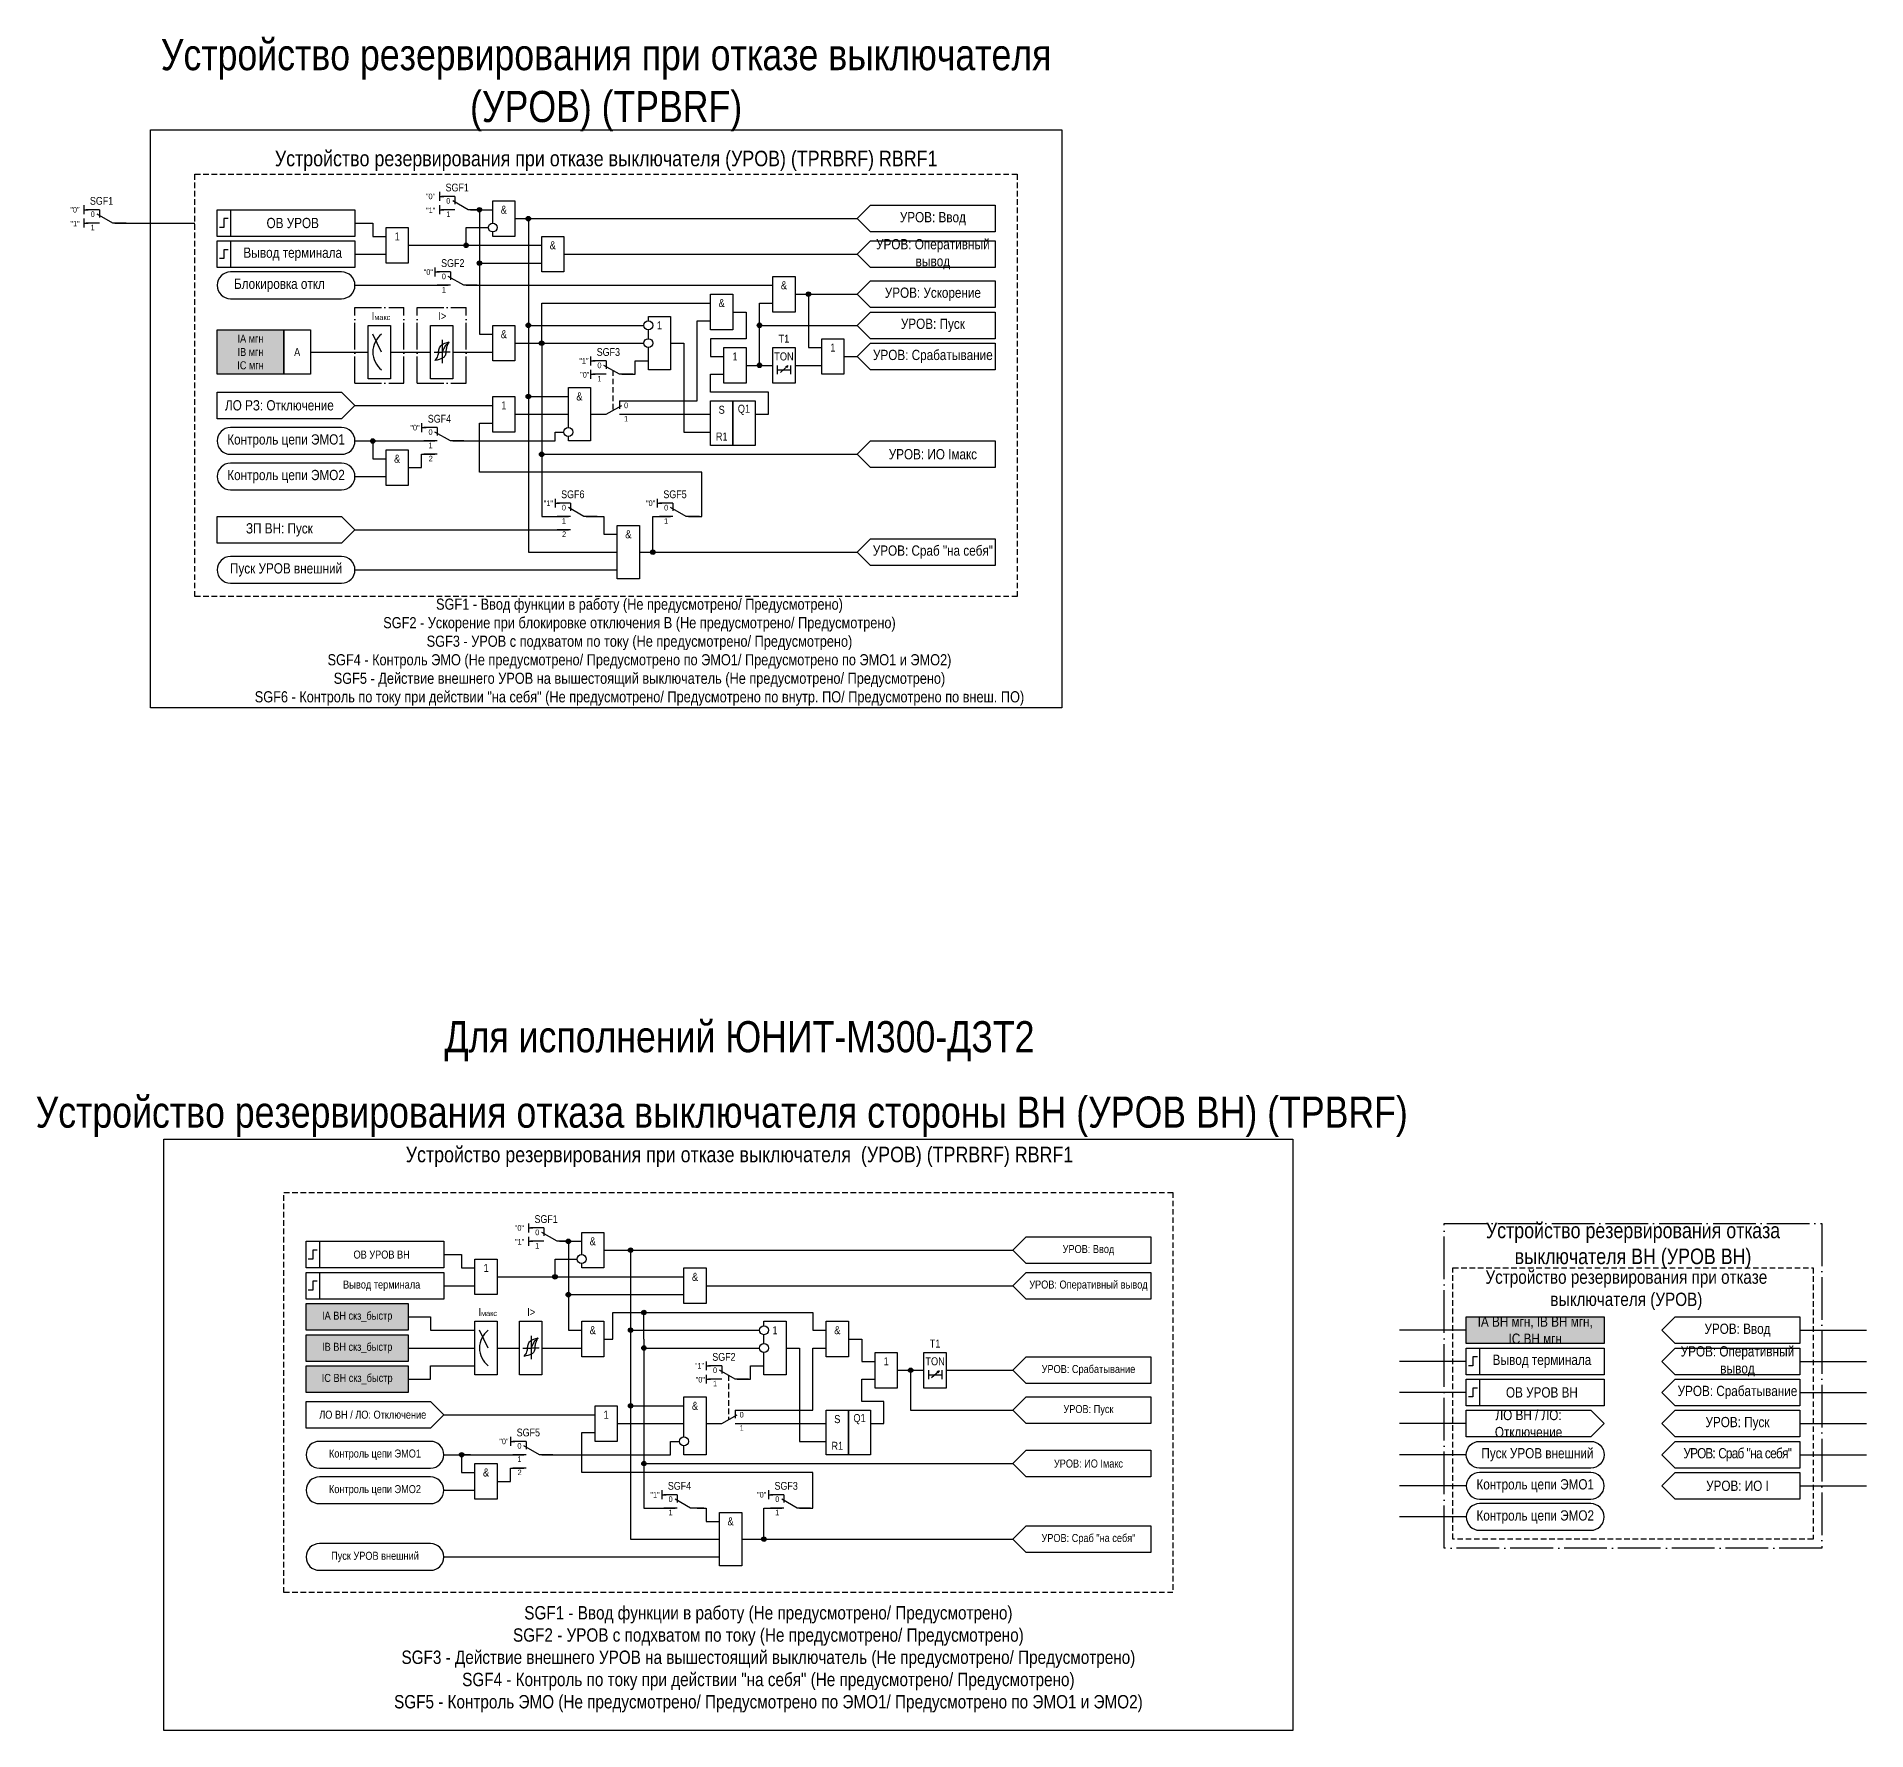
# Model space of a CAD drawing. Header units: millimetres. Extents: x -1926 to 383, y -23 to 381.
# Drawn here: x -28.6 to 383, y 0 to 380.9 of the extents above; entities that cross this region are included whole.
import ezdxf
from ezdxf.enums import TextEntityAlignment as Align

# ---------------------------------------------------------------- set-up
doc = ezdxf.new("R2010")
doc.units = ezdxf.units.MM
doc.linetypes.add('ACAD_ISO04W100', pattern=[30, 24, -3, 0, -3])
doc.linetypes.add('штриховая2', pattern=[0.375, 0.25, -0.125])
doc.layers.add('TEXT', color=7, linetype='Continuous', lineweight=25)
doc.layers.add('Основная', color=7, linetype='Continuous')
doc.styles.add('1.8_Gost_RD', font='ARIALN.TTF', dxfattribs={"height": 1.8})
doc.styles.add('2.5_Gost_RD', font='ARIALN.TTF', dxfattribs={"height": 2.5})
doc.styles.add('3.5_Gost_RD', font='ARIALN.TTF', dxfattribs={"height": 3.5})
doc.styles.add('Вывод', font='ARIALN.TTF', dxfattribs={"height": 2.5})
doc.styles.add('Компонент', font='ARIALN.TTF', dxfattribs={"height": 3.5})

# ---------------------------------------------------------------- blocks, each defined once
blk = doc.blocks.new('Точка')
at = {"ltscale": 100}
h = blk.add_hatch(color=256, dxfattribs=at)
h.dxf.hatch_style = 1
edge = h.paths.add_edge_path()
edge.add_arc((0, 0), 0.5, 0, 360)
blk.add_circle((0, 0), 0.5, dxfattribs=at)
blk = doc.blocks.new('*U79')
at = {"layer": 'Основная', "color": 0}
blk.add_line((0, 0), (7, 4), dxfattribs=at)
at = {"layer": 'Основная', "ltscale": 0.35}
blk.add_line((6, 6), (6, 2.5), dxfattribs=at)
blk = doc.blocks.new('*U81')
at = {"layer": 'Основная', "color": 0}
for p, q in [((-3, 6), (-9, 6)), ((-3, 0), (-9, 0)), ((9, 0), (3, 0))]:
    blk.add_line(p, q, dxfattribs=at)
at = {"layer": 'Основная', "ltscale": 0.25, "xscale": -1}
blk.add_blockref('*U79', (3, 0), dxfattribs=at)
at = {"layer": 'Основная'}
for tag, height, style, p in [('ОУ', 3.5, 'Компонент', (-2, 10)), ('В1', 2.5, 'Вывод', (-14, 6)), ('В2', 2.5, 'Вывод', (-6, 4)), ('В3', 2.5, 'Вывод', (-6, -2))]:
    blk.add_attdef(tag, text='', height=height, dxfattribs=dict(at, style=style)).set_placement(p, align=Align.MIDDLE_CENTER)
blk = doc.blocks.new('*U90')
at = {"layer": 'Основная', "color": 0}
for p, q in [((-3, 6), (-9, 6)), ((-3, 0), (-9, 0)), ((9, 0), (3, 0))]:
    blk.add_line(p, q, dxfattribs=at)
at = {"layer": 'Основная', "ltscale": 0.25, "xscale": -1}
blk.add_blockref('*U79', (3, 0), dxfattribs=at)
at = {"layer": 'Основная'}
for tag, height, style, p in [('ОУ', 3.5, 'Компонент', (-2, 10)), ('В1', 2.5, 'Вывод', (-13, 6)), ('В2', 2.5, 'Вывод', (-6, 4)), ('В3', 2.5, 'Вывод', (-6, -2))]:
    blk.add_attdef(tag, text='', height=height, dxfattribs=dict(at, style=style)).set_placement(p, align=Align.MIDDLE_CENTER)
blk = doc.blocks.new('*U91')
at = {"layer": 'Основная', "color": 0}
for p, q in [((-9, 0), (-3, 0)), ((3, 6), (9, 6)), ((3, 0), (9, 0))]:
    blk.add_line(p, q, dxfattribs=at)
at = {"layer": 'Основная', "ltscale": 0.25}
blk.add_blockref('*U79', (-3, 0), dxfattribs=at)
at = {"layer": 'Основная'}
for tag, height, style, p in [('ОУ', 3.5, 'Компонент', (2, 10)), ('В2', 2.5, 'Вывод', (6, 4)), ('В1', 2.5, 'Вывод', (13, 6)), ('В3', 2.5, 'Вывод', (6, -2))]:
    blk.add_attdef(tag, text='', height=height, dxfattribs=dict(at, style=style)).set_placement(p, align=Align.MIDDLE_CENTER)
blk = doc.blocks.new('*U70')
at = {"layer": 'Основная', "linetype": 'ACAD_ISO04W100', "ltscale": 0.25}
for p, q in [((0, 0), (11, 0)), ((0, -17), (0, 0)), ((11, -17), (11, 0)), ((0, -17), (11, -17))]:
    blk.add_line(p, q, dxfattribs=at)
at = {"layer": 'Основная', "style": 'Компонент'}
blk.add_attdef('ОУ', text='', height=3.5, dxfattribs=at).set_placement((11, 0), align=Align.MIDDLE_CENTER)

msp = doc.modelspace()

# ---------------------------------------------------------------- hatches: boundary and pattern name
at = {"ltscale": 100, "true_color": 0xf7941d}
h = msp.add_hatch(color=30, dxfattribs=at)
h.dxf.hatch_style = 1
h.paths.add_polyline_path([(12, 315), (27, 315), (27, 305), (12, 305)])
at = {"ltscale": 100, "true_color": 0x6bffb3}
h = msp.add_hatch(color=111, dxfattribs=at)
h.dxf.hatch_style = 1
h.paths.add_polyline_path([(32, 96), (55, 96), (55, 90), (32, 90)])
at = {"ltscale": 100, "true_color": 0xef8637}
h = msp.add_hatch(color=30, dxfattribs=at)
h.dxf.hatch_style = 1
h.paths.add_polyline_path([(293, 93), (324, 93), (324, 87), (293, 87)])
at = {"ltscale": 100, "true_color": 0x6bffb3}
h = msp.add_hatch(color=111, dxfattribs=at)
h.dxf.hatch_style = 1
h.paths.add_polyline_path([(32, 89), (55, 89), (55, 83), (32, 83)])
h = msp.add_hatch(color=111, dxfattribs=at)
h.dxf.hatch_style = 1
h.paths.add_polyline_path([(32, 82), (55, 82), (55, 76), (32, 76)])

# ---------------------------------------------------------------- linework, layer by layer
at = {"ltscale": 100}
for p, q in [((62, 346), (62, 344)), ((62, 345), (63, 345)), ((62, 343), (62, 341)), ((62, 342), (63, 342)), ((65, 342), (64, 342)), ((61, 329), (61, 327)), ((61, 328), (62, 328)), ((96, 309), (96, 307)), ((96, 308), (97, 308)), ((96, 306), (96, 304)), ((96, 305), (97, 305)), ((58, 294), (58, 292)), ((58, 293), (59, 293)), ((61.5, 287), (58.5, 287)), ((88, 277), (88, 275)), ((88, 276), (89, 276)), ((111, 277), (111, 275)), ((111, 276), (112, 276)), ((91.5, 270), (88.5, 270)), ((82, 114), (82, 112)), ((82, 113), (83, 113)), ((82, 111), (82, 109)), ((82, 110), (83, 110)), ((85, 110), (84, 110)), ((293, 90), (278, 90)), ((368, 90), (383, 90)), ((122, 83), (122, 81)), ((293, 83), (278, 83)), ((368, 83), (383, 83)), ((122, 82), (123, 82)), ((122, 80), (122, 78)), ((122, 79), (123, 79)), ((293, 76), (278, 76)), ((368, 76), (383, 76)), ((78, 66), (78, 64)), ((293, 69), (278, 69)), ((368, 69), (383, 69)), ((78, 65), (79, 65)), ((293, 62), (278, 62)), ((368, 62), (383, 62)), ((81.5, 59), (78.5, 59)), ((112, 54), (112, 52)), ((136, 54), (136, 52)), ((293, 55), (278, 55)), ((368, 55), (383, 55)), ((112, 53), (113, 53)), ((136, 53), (137, 53)), ((293, 48), (278, 48))]:
    msp.add_line(p, q, dxfattribs=at)
at = {"color": 6, "ltscale": 100}
for p, q in [((-18, 343), (-18, 341)), ((-18, 342), (-17, 342)), ((-18, 340), (-18, 338)), ((-18, 339), (-17, 339))]:
    msp.add_line(p, q, dxfattribs=at)
at = {"color": 7, "ltscale": 100}
for p, q in [((49, 310), (47, 314)), ((60.79, 310), (62.6, 310)), ((64.42, 310), (62.6, 310)), ((138.71, 305.4), (140.38, 306.88)), ((140.38, 306.88), (139.86, 306.66)), ((140.38, 306.88), (140.12, 306.42)), ((73, 86), (71, 90)), ((80.79, 86), (82.6, 86)), ((84.42, 86), (82.6, 86)), ((172.71, 79.4), (174.38, 80.88)), ((174.38, 80.88), (173.86, 80.66)), ((174.38, 80.88), (174.12, 80.42))]:
    msp.add_line(p, q, dxfattribs=at)
for p, q in [((62.6, 312.72), (62.6, 307.52)), ((82.6, 88.72), (82.6, 83.52))]:
    msp.add_line(p, q)
at = {"linetype": 'штриховая2', "ltscale": 5}
for p, q in [((101, 305.86), (101, 296.86)), ((127, 79.86), (127, 69.86))]:
    msp.add_line(p, q, dxfattribs=at)
at = {"color": 2, "ltscale": 100}
msp.add_lwpolyline([(-3, 360), (202, 360), (202, 230), (-3, 230)], close=True, dxfattribs=at)
at = {"linetype": 'штриховая2', "ltscale": 5}
for points in [[(7, 350), (192, 350), (192, 255), (7, 255)], [(27, 121), (227, 121), (227, 31), (27, 31)], [(290, 104), (371, 104), (371, 43), (290, 43)]]:
    msp.add_lwpolyline(points, close=True, dxfattribs=at)
at = {"ltscale": 100}
for points in [[(12, 342), (15, 342), (15, 336), (12, 336)], [(12, 342), (43, 342), (43, 336), (12, 336)], [(187, 343), (187, 337), (159, 337), (156, 340), (159, 343)], [(50, 338), (55, 338), (55, 330), (50, 330)], [(12, 335), (43, 335), (43, 329), (12, 329)], [(12, 335), (15, 335), (15, 329), (12, 329)], [(85, 336), (90, 336), (90, 328), (85, 328)], [(187, 335), (187, 329), (159, 329), (156, 332), (159, 335)], [(137, 327), (142, 327), (142, 319), (137, 319)], [(159, 326), (187, 326), (187, 320), (159, 320), (156, 323)], [(123, 323), (128, 323), (128, 315), (123, 315)], [(159, 319), (187, 319), (187, 313), (159, 313), (156, 316)], [(12, 315), (27, 315), (27, 305), (12, 305)], [(27, 315), (33, 315), (33, 305), (27, 305)], [(46, 316), (51, 316), (51, 304), (46, 304)], [(60, 316), (65, 316), (65, 304), (60, 304)], [(74, 316), (79, 316), (79, 308), (74, 308)], [(148, 313), (153, 313), (153, 305), (148, 305)], [(126, 311), (131, 311), (131, 303), (126, 303)], [(137, 311), (142, 311), (142, 303), (137, 303)], [(159, 312), (187, 312), (187, 306), (159, 306), (156, 309)], [(74, 300), (79, 300), (79, 292), (74, 292)], [(123, 299), (128, 299), (128, 289), (123, 289)], [(128, 299), (133, 299), (133, 289), (128, 289)], [(159, 290), (187, 290), (187, 284), (159, 284), (156, 287)], [(50, 288), (55, 288), (55, 280), (50, 280)], [(102, 271), (107, 271), (107, 259), (102, 259)], [(159, 268), (187, 268), (187, 262), (159, 262), (156, 265)], [(32, 110), (35, 110), (35, 104), (32, 104)], [(32, 110), (63, 110), (63, 104), (32, 104)], [(32, 103), (63, 103), (63, 97), (32, 97)], [(32, 103), (35, 103), (35, 97), (32, 97)], [(70, 106), (75, 106), (75, 98), (70, 98)], [(117, 104), (122, 104), (122, 96), (117, 96)], [(32, 96), (55, 96), (55, 90), (32, 90)], [(70, 92), (75, 92), (75, 80), (70, 80)], [(80, 92), (85, 92), (85, 80), (80, 80)], [(94, 92), (99, 92), (99, 84), (94, 84)], [(149, 92), (154, 92), (154, 84), (149, 84)], [(293, 93), (324, 93), (324, 87), (293, 87)], [(340, 93), (368, 93), (368, 87), (340, 87), (337, 90)], [(32, 89), (55, 89), (55, 83), (32, 83)], [(160, 85), (165, 85), (165, 77), (160, 77)], [(171, 85), (176, 85), (176, 77), (171, 77)], [(293, 86), (296, 86), (296, 80), (293, 80)], [(293, 86), (324, 86), (324, 80), (293, 80)], [(340, 86), (368, 86), (368, 80), (340, 80), (337, 83)], [(32, 82), (55, 82), (55, 76), (32, 76)], [(293, 79), (324, 79), (324, 73), (293, 73)], [(293, 79), (296, 79), (296, 73), (293, 73)], [(340, 79), (368, 79), (368, 73), (340, 73), (337, 76)], [(97, 73), (102, 73), (102, 65), (97, 65)], [(149, 72), (154, 72), (154, 62), (149, 62)], [(154, 72), (159, 72), (159, 62), (154, 62)], [(340, 72), (368, 72), (368, 66), (340, 66), (337, 69)], [(340, 65), (368, 65), (368, 59), (340, 59), (337, 62)], [(70, 60), (75, 60), (75, 52), (70, 52)], [(340, 58), (368, 58), (368, 52), (340, 52), (337, 55)]]:
    msp.add_lwpolyline(points, close=True, dxfattribs=at)
for points in [[(69, 342), (74, 342)], [(69, 342), (71, 342), (71, 314), (74, 314)], [(69, 342), (71, 342), (71, 330), (85, 330)], [(74, 339), (74, 344), (79, 344), (79, 336), (74, 336), (74, 337)], [(43, 339), (47, 339), (47, 336), (50, 336)], [(55, 334), (68, 334), (68, 338), (73, 338)], [(79, 340), (82, 340), (82, 265), (102, 265)], [(79, 340), (156, 340)], [(79, 340), (82, 340), (82, 300), (91, 300)], [(79, 340), (82, 340), (82, 316), (108, 316)], [(55, 334), (85, 334)], [(43, 332), (50, 332)], [(90, 332), (156, 332)], [(43, 325), (64, 325)], [(68, 325), (137, 325)], [(142, 323), (156, 323)], [(142, 323), (145, 323), (145, 311), (148, 311)], [(79, 312), (85, 312), (85, 321), (123, 321)], [(103, 299), (120, 299), (120, 317), (123, 317)], [(109, 317), (109, 318), (114, 318), (114, 306), (109, 306), (109, 311)], [(128, 319), (131, 319), (131, 313), (123, 313), (123, 309), (126, 309)], [(131, 307), (134, 307), (134, 321), (137, 321)], [(109, 313), (109, 315)], [(131, 307), (134, 307), (134, 316), (156, 316)], [(33, 310), (46, 310)], [(51, 310), (60, 310)], [(65, 310), (74, 310)], [(79, 312), (108, 312)], [(79, 312), (85, 312), (85, 287), (156, 287)], [(79, 312), (85, 312), (85, 273), (91, 273)], [(114, 312), (117, 312), (117, 292), (123, 292)], [(153, 309), (156, 309)], [(103, 305), (106, 305), (106, 308), (109, 308)], [(133, 296), (136, 296), (136, 301), (123, 301), (123, 305), (126, 305)], [(131, 307), (137, 307)], [(138, 307), (138, 305)], [(138, 306), (141, 306)], [(141, 307), (141, 305)], [(142, 307), (148, 307)], [(12, 301), (40, 301), (43, 298), (40, 295), (12, 295), (12, 301)], [(91, 293), (91, 302), (96, 302), (96, 290), (91, 290), (91, 291)], [(43, 298), (74, 298)], [(118, 273), (121, 273), (121, 283), (71, 283), (71, 294), (74, 294)], [(79, 296), (91, 296)], [(96, 296), (99, 296)], [(103, 296), (123, 296)], [(43, 290), (61, 290)], [(43, 290), (47, 290), (47, 286), (50, 286)], [(65, 290), (88, 290), (88, 292), (90, 292)], [(55, 284), (58, 284), (58, 287), (61, 287)], [(43, 282), (50, 282)], [(95, 273), (99, 273), (99, 269), (102, 269)], [(107, 265), (110, 265), (110, 273), (114, 273)], [(43, 270), (91, 270)], [(107, 265), (156, 265)], [(43, 261), (102, 261)], [(94, 107), (94, 112), (99, 112), (99, 104), (94, 104), (94, 105)], [(89, 110), (94, 110)], [(89, 110), (91, 110), (91, 90), (94, 90)], [(89, 110), (91, 110), (91, 98), (117, 98)], [(89, 110), (91, 110), (91, 90), (94, 90)], [(99, 108), (191, 108)], [(99, 108), (105, 108), (105, 73), (117, 73)], [(99, 108), (105, 108), (105, 90), (134, 90)], [(99, 108), (105, 108), (105, 43), (125, 43)], [(63, 107), (67, 107), (67, 104), (70, 104)], [(75, 102), (88, 102), (88, 106), (93, 106)], [(63, 100), (70, 100)], [(75, 102), (117, 102)], [(122, 100), (191, 100)], [(55, 93), (60, 93), (60, 90), (70, 90)], [(99, 88), (101, 88), (101, 94), (108, 94)], [(108, 88), (108, 88), (108, 94), (146, 94), (146, 90), (149, 90)], [(135, 91), (135, 92), (140, 92), (140, 80), (135, 80), (135, 85)], [(108, 88), (108, 88), (108, 60), (191, 60)], [(108, 88), (108, 88), (108, 50), (115, 50)], [(135, 87), (135, 89)], [(154, 88), (157, 88), (157, 83), (160, 83)], [(55, 86), (70, 86)], [(75, 86), (80, 86)], [(85, 86), (94, 86)], [(108, 86), (134, 86)], [(129, 72), (146, 72), (146, 86), (149, 86)], [(140, 86), (143, 86), (143, 65), (149, 65)], [(55, 79), (60, 79), (60, 82), (70, 82)], [(129, 79), (132, 79), (132, 82), (135, 82)], [(159, 69), (162, 69), (162, 74), (157, 74), (157, 79), (160, 79)], [(165, 81), (171, 81)], [(165, 81), (168, 81), (168, 72), (191, 72)], [(172, 81), (172, 79)], [(172, 80), (175, 80)], [(175, 81), (175, 79)], [(176, 81), (191, 81)], [(117, 66), (117, 75), (122, 75), (122, 62), (117, 62), (117, 64)], [(63, 71), (97, 71)], [(293, 72), (321, 72), (324, 69), (321, 66), (293, 66), (293, 72)], [(143, 50), (146, 50), (146, 58), (94, 58), (94, 67), (97, 67)], [(102, 69), (117, 69)], [(122, 69), (125, 69)], [(129, 69), (149, 69)], [(63, 62), (81, 62)], [(69, 62), (67, 62), (67, 58), (70, 58)], [(85, 62), (114, 62), (114, 65), (116, 65)], [(75, 56), (78, 56), (78, 59), (81, 59)], [(63, 54), (70, 54)], [(120, 50), (122, 50), (122, 47), (125, 47)], [(130, 43), (135, 43), (135, 50), (139, 50)], [(125, 47), (125, 49), (130, 49), (130, 37), (125, 37), (125, 47)], [(130, 43), (191, 43)], [(63, 39), (125, 39)]]:
    msp.add_lwpolyline(points, dxfattribs=at)
at = {"color": 6, "ltscale": 100}
msp.add_lwpolyline([(-11, 339), (7, 339)], dxfattribs=at)
at = {"lineweight": 30, "ltscale": 100}
for points in [[(14.5, 340), (13.5, 340), (13.5, 338), (12.5, 338)], [(14.5, 333), (13.5, 333), (13.5, 331), (12.5, 331)], [(34.5, 108), (33.5, 108), (33.5, 106), (32.5, 106)], [(34.5, 101), (33.5, 101), (33.5, 99), (32.5, 99)], [(295.5, 84), (294.5, 84), (294.5, 82), (293.5, 82)], [(295.5, 77), (294.5, 77), (294.5, 75), (293.5, 75)]]:
    msp.add_lwpolyline(points, dxfattribs=at)
at = {"color": 1, "ltscale": 100}
msp.add_lwpolyline([(15, 322), (40, 322, 1), (40, 328), (15, 328, 1)], format="xyb", close=True, dxfattribs=at)
at = {"ltscale": 100}
for points in [[(15, 287), (40, 287, 1), (40, 293), (15, 293, 1)], [(15, 279), (40, 279, 1), (40, 285), (15, 285, 1)], [(15, 258), (40, 258, 1), (40, 264), (15, 264, 1)], [(296, 59, -1), (296, 65), (321, 65, -1), (321, 59)], [(296, 52), (321, 52, 1), (321, 58), (296, 58, 1)], [(296, 45), (321, 45, 1), (321, 51), (296, 51, 1)]]:
    msp.add_lwpolyline(points, format="xyb", close=True, dxfattribs=at)
at = {"color": 1, "ltscale": 100}
msp.add_lwpolyline([(12, 273), (40, 273), (43, 270), (40, 267), (12, 267), (12, 273)], dxfattribs=at)
at = {"color": 3, "ltscale": 100}
msp.add_lwpolyline([(0, 133), (254, 133), (254, 0), (0, 0)], close=True, dxfattribs=at)
at = {"color": 251, "linetype": 'ACAD_ISO04W100', "lineweight": 30, "ltscale": 0.4, "true_color": 0x58595b}
msp.add_lwpolyline([(288, 114), (373, 114), (373, 41), (288, 41)], close=True, dxfattribs=at)
for centre in [(74, 338), (109, 312), (94, 106), (135, 86)]:
    msp.add_circle(centre, 1)
at = {"ltscale": 100}
for centre in [(109, 316), (91, 292), (135, 90), (117, 65)]:
    msp.add_circle(centre, 1, dxfattribs=at)
at = {"color": 7, "ltscale": 100}
for centre in [(52, 310), (76, 86)]:
    msp.add_arc(centre, 5, 126.8699, 233.1301, dxfattribs=at)
for points in [[(61.8, 309.92), (61.6, 309.13), (61, 308.12)], [(63.48, 309.92), (63.25, 309.13), (62.76, 308.67), (61, 308.12)], [(61.8, 309.92), (61.95, 310.71), (62.44, 311.54), (64.2, 312.26)], [(62.6, 310), (63, 310.72), (63.47, 311.6), (64.2, 312.26)], [(63.48, 309.92), (63.6, 310.71), (63.81, 311.54), (64.2, 312.26)], [(81.8, 85.92), (81.95, 86.71), (82.44, 87.54), (84.2, 88.26)], [(82.6, 86), (83, 86.72), (83.47, 87.6), (84.2, 88.26)], [(83.48, 85.92), (83.6, 86.71), (83.81, 87.54), (84.2, 88.26)], [(81.8, 85.92), (81.6, 85.13), (81, 84.12)], [(83.48, 85.92), (83.25, 85.13), (82.76, 84.67), (81, 84.12)]]:
    msp.add_spline(points, degree=3)
at = {"layer": 'TEXT', "ltscale": 100}
for points in [[(222, 111), (222, 105), (194, 105), (191, 108), (194, 111)], [(222, 103), (222, 97), (194, 97), (191, 100), (194, 103)], [(194, 84), (222, 84), (222, 78), (194, 78), (191, 81)], [(194, 75), (222, 75), (222, 69), (194, 69), (191, 72)], [(194, 63), (222, 63), (222, 57), (194, 57), (191, 60)], [(194, 46), (222, 46), (222, 40), (194, 40), (191, 43)]]:
    msp.add_lwpolyline(points, close=True, dxfattribs=at)
msp.add_lwpolyline([(32, 74), (60, 74), (63, 71), (60, 68), (32, 68), (32, 74)], dxfattribs=at)
for points in [[(35, 59), (60, 59, 1), (60, 65), (35, 65, 1)], [(35, 51), (60, 51, 1), (60, 57), (35, 57, 1)], [(35, 36), (60, 36, 1), (60, 42), (35, 42, 1)]]:
    msp.add_lwpolyline(points, format="xyb", close=True, dxfattribs=at)

# ---------------------------------------------------------------- block references
at = {"ltscale": 100}
for p in [(71, 342), (82, 340), (68, 334), (71, 330), (145, 323), (82, 316), (134, 316), (85, 312), (134, 307), (82, 300), (47, 290), (85, 287), (110, 265), (91, 110), (105, 108), (88, 102), (91, 98), (108, 94), (105, 90), (108, 86), (168, 81), (105, 73), (67, 62), (108, 60), (135, 43)]:
    msp.add_blockref('Точка', p, dxfattribs=at)
at = {"layer": 'Основная', "ltscale": 0.25, "xscale": 0.5, "yscale": 0.5, "zscale": 0.5}
for name, p, values in [('*U81', (67, 342), {'ОУ': 'SGF1', 'В1': '"0"', 'В2': '0', 'В3': '1'}), ('*U90', (66, 325), {'ОУ': 'SGF2', 'В1': '"0"', 'В2': '0', 'В3': '1'}), ('*U90', (101, 305), {'ОУ': 'SGF3', 'В1': '"1"', 'В2': '0', 'В3': '1'}), ('*U90', (63, 290), {'ОУ': 'SGF4', 'В1': '"0"', 'В2': '0', 'В3': '1'}), ('*U90', (93, 273), {'ОУ': 'SGF6', 'В1': '"1"', 'В2': '0', 'В3': '1'}), ('*U90', (116, 273), {'ОУ': 'SGF5', 'В1': '"0"', 'В2': '0', 'В3': '1'}), ('*U81', (87, 110), {'ОУ': 'SGF1', 'В1': '"0"', 'В2': '0', 'В3': '1'}), ('*U90', (127, 79), {'ОУ': 'SGF2', 'В1': '"1"', 'В2': '0', 'В3': '1'}), ('*U90', (83, 62), {'ОУ': 'SGF5', 'В1': '"0"', 'В2': '0', 'В3': '1'}), ('*U90', (117, 50), {'ОУ': 'SGF4', 'В1': '"1"', 'В2': '0', 'В3': '1'}), ('*U90', (141, 50), {'ОУ': 'SGF3', 'В1': '"0"', 'В2': '0', 'В3': '1'})]:
    msp.add_blockref(name, p, dxfattribs=at).add_auto_attribs(values)
at = {"layer": 'Основная', "color": 6, "ltscale": 0.25, "xscale": 0.5, "yscale": 0.5, "zscale": 0.5}
msp.add_blockref('*U81', (-13, 339), dxfattribs=at).add_auto_attribs({'ОУ': 'SGF1', 'В1': '"0"', 'В2': '0', 'В3': '1'})
at = {"layer": 'Основная', "ltscale": 0.25}
for p in [(43, 320), (57, 320)]:
    msp.add_blockref('*U70', p, dxfattribs=at)
ref = msp.add_blockref('*U91', (101, 296), dxfattribs=dict(at, xscale=0.5, yscale=0.5, zscale=0.5))
ref.add_attrib('В2', '0', dxfattribs={"height": 1.25, "style": 'Вывод'}).set_placement((104, 298), align=Align.MIDDLE_CENTER)
ref.add_attrib('В3', '1', dxfattribs={"height": 1.25, "style": 'Вывод'}).set_placement((104, 295), align=Align.MIDDLE_CENTER)
ref = msp.add_blockref('*U91', (127, 69), dxfattribs=dict(at, xscale=0.5, yscale=0.5, zscale=0.5))
ref.add_attrib('В2', '0', dxfattribs={"height": 1.25, "style": 'Вывод'}).set_placement((130, 71), align=Align.MIDDLE_CENTER)
ref.add_attrib('В3', '1', dxfattribs={"height": 1.25, "style": 'Вывод'}).set_placement((130, 68), align=Align.MIDDLE_CENTER)

# ---------------------------------------------------------------- texts
at = {"color": 30, "ltscale": 100, "attachment_point": 5, "style": '3.5_Gost_RD'}
for s, insert, char_height, width in [('{\\C3;Устройство резервирования при отказе выключателя (УРОВ) (TPBRF)}', (99.5, 370), 7, 205), ('Устройство резервирования при отказе выключателя (УРОВ) (TPRBRF) {\\C6;RBRF1}', (99.5, 353), 3.5, 185), ('SGF1 - Ввод функции в работу (Не предусмотрено/ Предусмотрено)\\PSGF2 - Ускорение при блокировке отключения В (Не предусмотрено/ Предусмотрено)\\PSGF3 - УРОВ с подхватом по току (Не предусмотрено/ Предусмотрено)\\PSGF4 - Контроль ЭМО (Не предусмотрено/ Предусмотрено по ЭМО1/ Предусмотрено по ЭМО1 и ЭМО2)\\PSGF5 - Действие внешнего УРОВ на вышестоящий выключатель (Не предусмотрено/ Предусмотрено)\\PSGF6 - Контроль по току при действии "на себя" (Не предусмотрено/ Предусмотрено по внутр. ПО/ Предусмотрено по внеш. ПО)', (107, 242.5), 2.5, 190), ('{\\C4;Для исполнений ЮНИТ-М300-ДЗТ2}', (129.5, 155), 7, 254.6227), ('{\\C3;Устройство резервирования отказа выключателя стороны ВН (УРОВ ВН) (TPBRF)}', (125.5, 138), 7, 333), ('Устройство резервирования при отказе выключателя  (УРОВ) (TPRBRF) {\\C6;RBRF1}', (129.5, 129), 3.5, 215), ('SGF1 - Ввод функции в работу (Не предусмотрено/ Предусмотрено)\\PSGF2 - УРОВ с подхватом по току (Не предусмотрено/ Предусмотрено)\\PSGF3 - Действие внешнего УРОВ на вышестоящий выключатель (Не предусмотрено/ Предусмотрено)\\PSGF4 - Контроль по току при действии "на себя" (Не предусмотрено/ Предусмотрено)\\PSGF5 - Контроль ЭМО (Не предусмотрено/ Предусмотрено по ЭМО1/ Предусмотрено по ЭМО1 и ЭМО2)', (136, 16), 3, 210)]:
    msp.add_mtext(s, dxfattribs=dict(at, insert=insert, char_height=char_height, width=width))
at = {"ltscale": 100, "char_height": 1.25, "attachment_point": 1, "style": '3.5_Gost_RD'}
for s, insert in [('"1"', (59, 342.5)), ('\\pi0.1597;"0"', (93.5, 305.5)), ('2', (59.59, 286.66)), ('2', (89.59, 269.66)), ('"1"', (79, 110.5)), ('\\pi0.1597;"0"', (119.5, 79.5)), ('2', (79.59, 58.66))]:
    msp.add_mtext_dynamic_manual_height_columns(s, width=2, gutter_width=17.5, heights=[0], dxfattribs=dict(at, insert=insert))
at = {"ltscale": 100, "attachment_point": 5}
for s, insert, char_height, width, style in [('&', (76.5, 342), 1.8, 5, '2.5_Gost_RD'), ('1', (52.5, 336), 1.8, 5, '2.5_Gost_RD'), ('&', (87.5, 334), 1.8, 5, '2.5_Gost_RD'), ('&', (139.5, 325), 1.8, 5, '2.5_Gost_RD'), ('&', (125.5, 321), 1.8, 5, '2.5_Gost_RD'), ('IA мгн \\PIВ мгн\\PIС мгн', (19.5, 310), 1.8, 15, '1.8_Gost_RD'), ('&', (76.5, 314), 1.8, 5, '2.5_Gost_RD'), ('1', (111.5, 316), 1.8, 5, '2.5_Gost_RD'), ('T1', (139.5, 313), 1.8, 5, '2.5_Gost_RD'), ('А', (30, 310), 1.8, 6, '1.8_Gost_RD'), ('1', (128.5, 309), 1.8, 5, '2.5_Gost_RD'), ('TON', (139.5, 309), 1.8, 5, '2.5_Gost_RD'), ('1', (150.5, 311), 1.8, 5, '2.5_Gost_RD'), ('&', (93.5, 300), 1.8, 5, '2.5_Gost_RD'), ('1', (76.5, 298), 1.8, 5, '2.5_Gost_RD'), ('S', (125.5, 297), 1.8, 5, '2.5_Gost_RD'), ('Q1', (130.5, 297), 1.8, 5, '2.5_Gost_RD'), ('R1', (125.5, 291), 1.8, 5, '2.5_Gost_RD'), ('&', (52.5, 286), 1.8, 5, '2.5_Gost_RD'), ('&', (104.5, 269), 1.8, 5, '2.5_Gost_RD'), ('&', (96.5, 110), 1.8, 5, '2.5_Gost_RD'), ('1', (72.5, 104), 1.8, 5, '2.5_Gost_RD'), ('&', (119.5, 102), 1.8, 5, '2.5_Gost_RD'), ('{\\C7;IA ВН скз_быстр}', (43.5, 93), 1.8, 23, '1.8_Gost_RD'), ('&', (96.5, 90), 1.8, 5, '2.5_Gost_RD'), ('1', (137.5, 90), 1.8, 5, '2.5_Gost_RD'), ('&', (151.5, 90), 1.8, 5, '2.5_Gost_RD'), ('УРОВ: Ввод', (354, 90), 2.3, 28, '2.5_Gost_RD'), ('{\\C7;IB ВН скз_быстр}', (43.5, 86), 1.8, 23, '1.8_Gost_RD'), ('T1', (173.5, 87), 1.8, 5, '2.5_Gost_RD'), ('УРОВ: Оперативный вывод', (354, 83), 2.3, 28, '2.5_Gost_RD'), ('1', (162.5, 83), 1.8, 5, '2.5_Gost_RD'), ('TON', (173.5, 83), 1.8, 5, '2.5_Gost_RD'), ('{\\C7;IC ВН скз_быстр}', (43.5, 79), 1.8, 23, '1.8_Gost_RD'), ('1', (99.5, 71), 1.8, 5, '2.5_Gost_RD'), ('&', (119.5, 73), 1.8, 5, '2.5_Gost_RD'), ('S', (151.5, 70), 1.8, 5, '2.5_Gost_RD'), ('Q1', (156.5, 70), 1.8, 5, '2.5_Gost_RD'), ('R1', (151.5, 64), 1.8, 5, '2.5_Gost_RD'), ('&', (72.5, 58), 1.8, 5, '2.5_Gost_RD'), ('&', (127.5, 47), 1.8, 5, '2.5_Gost_RD')]:
    msp.add_mtext(s, dxfattribs=dict(at, insert=insert, char_height=char_height, width=width, style=style))
at = {"color": 6, "ltscale": 100, "insert": (-21, 339.5), "char_height": 1.25, "attachment_point": 1, "style": '3.5_Gost_RD'}
msp.add_mtext_dynamic_manual_height_columns('"1"', width=2, gutter_width=17.5, heights=[0], dxfattribs=at)
at = {"color": 7, "ltscale": 100, "char_height": 1.8, "attachment_point": 1, "style": '1.8_Gost_RD'}
for s, insert in [('\\pi2.7859;I{\\H0.66667x;макс}', (44, 319)), ('\\pi4.7676;I>', (57, 319)), ('\\pi2.7859;I{\\H0.66667x;макс}', (68, 95)), ('\\pi4.7676;I>', (77, 95))]:
    msp.add_mtext_dynamic_manual_height_columns(s, width=11, gutter_width=17.5, heights=[0], dxfattribs=dict(at, insert=insert))
at = {"color": 30, "ltscale": 100, "true_color": 0xef8637, "attachment_point": 5, "style": '3.5_Gost_RD'}
for s, insert, char_height, width in [('Устройство резервирования отказа выключателя ВН (УРОВ ВН)', (330.5, 109), 3.5, 85), ('Устройство резервирования при отказе выключателя (УРОВ)', (329, 99), 3, 81)]:
    msp.add_mtext(s, dxfattribs=dict(at, insert=insert, char_height=char_height, width=width))
at = {"color": 0, "ltscale": 100, "char_height": 2.3, "attachment_point": 5, "style": '2.5_Gost_RD'}
for s, insert, width in [('{\\C256;IA ВН мгн, IB ВН мгн, IC ВН мгн}', (308.5, 90), 25.9291), ('{\\C256;УРОВ: Срабатывание}', (354, 76), 28), ('{\\C256;УРОВ: Пуск}', (354, 69), 28), ('{\\T0.9;\\C256;УРОВ: Сраб "на себя"}', (354, 62), 28)]:
    msp.add_mtext(s, dxfattribs=dict(at, insert=insert, width=width))
at = {"layer": 'TEXT', "ltscale": 100, "attachment_point": 5, "style": '2.5_Gost_RD'}
for s, insert, char_height, width in [('ОВ УРОВ', (29, 339), 2.3, 28), ('УРОВ: Ввод', (173, 340), 2.3, 28), ('Вывод терминала', (29, 332), 2.3, 28), ('УРОВ: Оперативный вывод', (173, 332), 2.3, 28), ('Блокировка откл', (26, 325), 2.3, 28), ('УРОВ: Ускорение', (173, 323), 2.3, 28), ('{\\C256;УРОВ: Пуск}', (173, 316), 2.3, 28), ('УРОВ: Срабатывание', (173, 309), 2.3, 28), ('ЛО РЗ: Отключение', (26, 298), 2.3, 28), ('Контроль цепи ЭМО1', (27.5, 290), 2.3, 31), ('{\\C256;УРОВ: ИО Iмакс}', (173, 287), 2.3, 28), ('Контроль цепи ЭМО2', (27.5, 282), 2.3, 31), ('ЗП ВН: Пуск', (26, 270), 2.3, 28), ('УРОВ: Сраб "на себя"', (173, 265), 2.3, 28), ('Пуск УРОВ внешний', (27.5, 261), 2.3, 31), ('ОВ УРОВ ВН', (49, 107), 1.8, 28), ('УРОВ: Ввод', (208, 108), 1.8, 28), ('Вывод терминала', (49, 100), 1.8, 28), ('УРОВ: Оперативный вывод', (208, 100), 1.8, 28), ('УРОВ: Срабатывание', (208, 81), 1.8, 28), ('ЛО ВН / ЛО: Отключение', (47, 71), 1.8, 28), ('{\\C256;УРОВ: Пуск}', (208, 72), 1.8, 28), ('ЛО ВН / ЛО: Отключение', (307, 69), 2.3, 28), ('Контроль цепи ЭМО1', (47.5, 62), 1.8, 28), ('{\\C256;УРОВ: ИО Iмакс}', (208, 60), 1.8, 28), ('Контроль цепи ЭМО2', (47.5, 54), 1.8, 28), ('Контроль цепи ЭМО1', (308.5, 55), 2.3, 31), ('Контроль цепи ЭМО2', (308.5, 48), 2.3, 31), ('УРОВ: Сраб "на себя"', (208, 43), 1.8, 28), ('Пуск УРОВ внешний', (47.5, 39), 1.8, 28)]:
    msp.add_mtext(s, dxfattribs=dict(at, insert=insert, char_height=char_height, width=width))
at = {"layer": 'TEXT', "color": 0, "ltscale": 100, "char_height": 2.3, "attachment_point": 5, "style": '2.5_Gost_RD'}
for s, insert, width in [('{\\C256;Вывод терминала}', (310, 83), 28), ('{\\C256;ОВ УРОВ ВН}', (310, 76), 28), ('{\\C256;Пуск УРОВ внешний}', (309, 62), 31), ('{\\C256;УРОВ: ИО I}', (354, 55), 28)]:
    msp.add_mtext(s, dxfattribs=dict(at, insert=insert, width=width))

doc.saveas('drawing.dxf')
